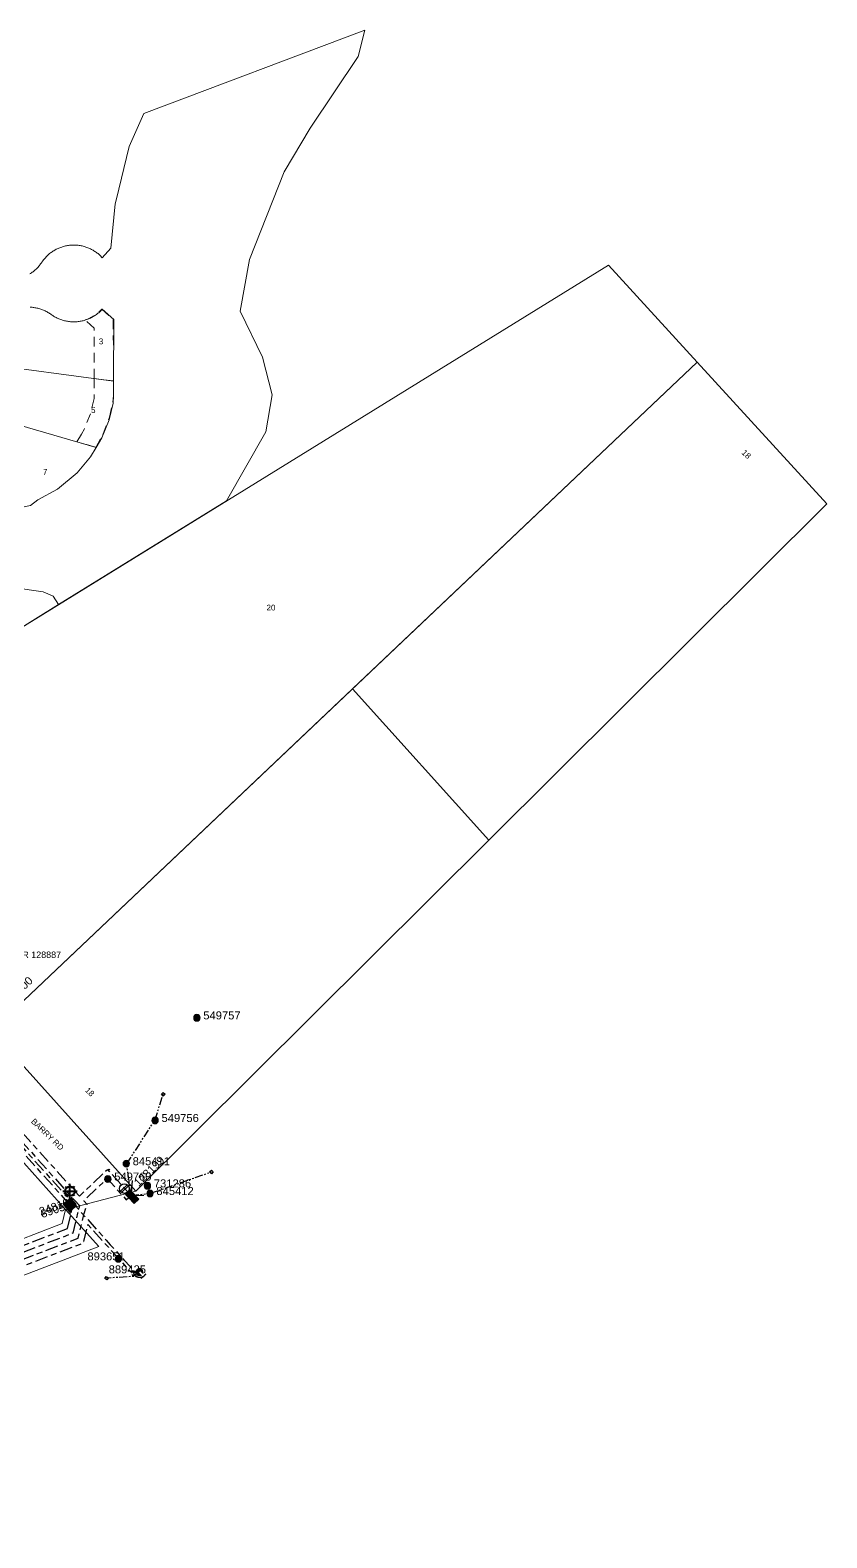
# Model space of a CAD drawing. Header units: metres. Extents: x 308667 to 309873, y 6270550 to 6271594.
# Drawn here: x 309624 to 309872.9, y 6271123.2 to 6271594.1 of the extents above; entities that cross this region are included whole.
import ezdxf
from ezdxf import colors
from ezdxf.entities.mleader import LeaderData, LeaderLine
from ezdxf.enums import TextEntityAlignment as Align
from ezdxf.math import Vec2, Vec3

# ---------------------------------------------------------------- set-up
doc = ezdxf.new("R2010")
doc.units = ezdxf.units.M
for name, pattern in [('Cable Exist UG', [8.2, 4, -1.2, 1.8, -1.2]), ('Dash', [5, 3, -2]), ('PHANTOMX2', [5, 2.5, -0.5, 0.5, -0.5, 0.5, -0.5])]:
    doc.linetypes.add(name, pattern=pattern)
doc.layers.get('0').update_dxf_attribs({"color": 6})
for name, color, linetype, lineweight in [('Cadastre Developer_SP_EXT', 96, 'Continuous', 15), ('Cadastre Land Parcels_SP_EXT', 96, 'Continuous', 15), ('Cadastre Roads_SP_EXT', 54, 'Continuous', 15), ('Mains_HV_EXT', 11, 'Continuous', 25), ('Mains_LV_EXT', 161, 'Continuous', 25), ('Mains_LV_SL_EXT', 141, 'Continuous', 25), ('Mains_SL_EXT', 111, 'Continuous', 25)]:
    doc.layers.add(name, color=color, linetype=linetype, lineweight=lineweight)
for name, color, linetype in [('Equip_LV_EXT', 7, 'Continuous'), ('Equip_SP_SL_EXT', 7, 'Continuous'), ('Notes', 7, 'Continuous'), ('Services_SP_EXT', 42, 'PHANTOMX2'), ('SupportsOH_SP_TR_HV_LV_SL_EXT', 7, 'Continuous'), ('SupportsUG_SP_LV_EXT', 7, 'Continuous'), ('SupportsUG_SP_LV_SL_EXT', 7, 'Continuous'), ('Trench_SP_EXT', 7, 'Continuous')]:
    doc.layers.add(name, color=color, linetype=linetype)
doc.styles.add('COLUMN_LABEL', font='arial.ttf')
doc.styles.add('iecARIAL', font='arial.ttf', dxfattribs={"height": 2})
doc.styles.add('POLE_LABEL', font='arial.ttf', dxfattribs={"height": 2})
doc.styles.get("Standard").update_dxf_attribs({"font": 'arial.ttf'})

# ---------------------------------------------------------------- blocks, each defined once
blk = doc.blocks.new('COLUMN_EXT')
blk.add_hatch(color=256).paths.add_polyline_path([(-1.49, 1.48), (-1.49, -1.49), (1.48, -1.49), (1.48, 1.48)])
blk.add_lwpolyline([(-1.49, -1.49), (1.48, -1.49), (1.48, 1.48), (-1.49, 1.48)], close=True)
for tag, height, style, flags, p in [('STRUCTURE_PLANT_NUMBER', 0.2, 'POLE_LABEL', 9, (1.81, 0.03)), ('ASSET_NUM', 2.5, 'COLUMN_LABEL', 8, (2, 2)), ('STREET_CODE', 0.2, 'COLUMN_LABEL', 9, (1.81, -0.2))]:
    blk.add_attdef(tag, text='', height=height, dxfattribs=dict(style=style, flags=flags)).set_placement(p, align=Align.MIDDLE_LEFT)
at = {"flags": 1}
blk.add_attdef('Z', (1.81, -2.35), '', height=0.2, dxfattribs=at)
at = {"flags": 9}
for tag, p in [('COLUMN_TYPE', (1.81, -0.4)), ('OWNED_BY', (1.81, -0.6)), ('STATE', (1.81, -0.8)), ('USAGE', (1.81, -1)), ('STREETNAME', (1.81, -1.6)), ('SUBURB', (1.81, -1.8)), ('LEGEND', (1.81, -1.2)), ('LOCATION', (1.81, -1.4)), ('NOTES', (1.81, -2))]:
    blk.add_attdef(tag, text='', height=0.2, dxfattribs=at).set_placement(p, align=Align.MIDDLE_LEFT)
blk = doc.blocks.new('PILLAR_EXT')
blk.add_hatch(color=256).paths.add_polyline_path([(-2.475, 0.99), (-2.475, -0.99), (2.475, -0.99), (2.475, 0.99)])
blk.add_lwpolyline([(-2.475, -0.99), (2.475, -0.99), (2.475, 0.99), (-2.475, 0.99)], close=True)
at = {"style": 'iecARIAL', "flags": 8}
blk.add_attdef('ASSET_NUM', (1.5, 3.5), '', height=2.5, dxfattribs=at)
for tag, p, flags in [('OWNED_BY', (0, -0.2), 9), ('STATE', (0, -0.4), 9), ('SUPPORT_TYPE', (0, -0.6), 9), ('STREETNAME', (0, -1.8), 9), ('SUBURB', (0, -2), 1), ('USAGE', (0, -0.8), 9), ('LEGEND', (0, -1), 9), ('LOCATION', (0, -1.2), 9), ('NOTES', (0, -1.4), 9), ('PARENT', (0, -1.6), 9)]:
    blk.add_attdef(tag, p, '', height=0.2, dxfattribs=dict(flags=flags))
blk = doc.blocks.new('SL_LANTERN_EXT')
at = {"lineweight": 40}
for p, q in [((-1.46, 5.68), (-1.06, 5.28)), ((0, 1.97), (0, 6.47)), ((1.46, 5.68), (1.06, 5.28)), ((-2.25, 4.22), (2.25, 4.22)), ((-1.46, 2.76), (-1.06, 3.16)), ((0, 0), (0, 2.72)), ((1.46, 2.76), (1.06, 3.16))]:
    blk.add_line(p, q, dxfattribs=at)
blk.add_circle((0, 4.22), 1.5, dxfattribs=at)
at = {"style": 'iecARIAL', "flags": 8}
blk.add_attdef('ASSET_NUM', (1.5, 1.5), '', height=2.5, dxfattribs=at)
for tag, p, height, flags in [('OPERATING_VOLTAGE', (0.98, -1.65), 0.2, 9), ('ORIENTATION', (0.98, -1.85), 0.2, 9), ('OWNED_BY', (0.98, -2.05), 0.2, 9), ('STATE', (0.98, -2.25), 0.2, 9), ('CONSTRUCTED_VOLTAGE', (0.98, -0.65), 0.2, 9), ('CONTROL_TYPE', (0.98, -0.85), 0.2, 9), ('LANTERN_PURPOSE', (0.98, -1.05), 0.2, 9), ('LANTERN_TYPE', (0.98, -1.25), 0.2, 9), ('NO_PHASES', (0.98, -1.45), 0.2, 9), ('USAGE', (0.98, -2.45), 0.2, 9), ('CEXIST', (0.98, -2.65), 0.2, 9), ('CNEW', (0.98, -2.85), 0.2, 9), ('CNUMBER', (0.98, -3.05), 0.2, 9), ('CREMOVE', (0.98, -3.25), 0.2, 9), ('CREPLACE', (0.98, -3.45), 0.2, 9), ('LKINGHEIGHT', (0.98, -3.65), 0.2, 9), ('LBRACKET', (0.98, -3.85), 0.2, 9), ('LBRACKETVOCAB', (0.98, -4.05), 0.2, 9), ('LCATEGORY', (0.98, -4.25), 0.2, 9), ('LCHARGE1', (0.98, -4.45), 0.2, 9), ('LCHARGE1PERCENT', (0.98, -4.65), 0.2, 9), ('LCHARGE2', (0.98, -4.85), 0.2, 9), ('LNUMBER', (2.18, -3.25), 2.5, 8), ('STREETNAME', (0.98, -9.25), 0.2, 9), ('SUBURB', (0.98, -9.45), 0.2, 1), ('LCHARGE2PERCENT', (0.98, -5.05), 0.2, 9), ('LCHARGE3', (0.98, -5.25), 0.2, 9), ('LCHARGE3PERCENT', (0.98, -5.45), 0.2, 9), ('LEXIST', (0.98, -5.65), 0.2, 9), ('LLAMP', (0.98, -5.85), 0.2, 9), ('LLAMPVOCAB', (0.98, -6.05), 0.2, 9), ('LMAST', (0.98, -6.25), 0.2, 9), ('LMASTVOCAB', (0.98, -6.45), 0.2, 9), ('LNEW', (0.98, -6.65), 0.2, 9), ('LANTNUMBER', (0.98, -6.85), 0.2, 9), ('LOUTREACH', (0.98, -7.25), 0.2, 9), ('LOUTREACHVOCAB', (0.98, -7.45), 0.2, 9), ('LRATECODE', (0.98, -7.65), 0.2, 9), ('LREMOVE', (0.98, -7.85), 0.2, 9), ('LREPLACE', (0.98, -8.05), 0.2, 9), ('LTYPE', (0.98, -8.25), 0.2, 9), ('LTYPEVOCAB', (0.98, -8.45), 0.2, 9), ('LEGEND', (0.98, -8.65), 0.2, 9), ('LOCATION', (0.98, -8.85), 0.2, 9), ('NOTES', (0.98, -9.05), 0.2, 9)]:
    blk.add_attdef(tag, p, '', height=height, dxfattribs=dict(flags=flags))
blk = doc.blocks.new('CCP_EXT')
blk.add_wipeout([(0, 0.57), (0.57, 0), (0, -0.57), (-0.57, 0)])
blk.add_lwpolyline([(-0.57, 0), (0, 0.57), (0.57, 0), (0, -0.57), (-0.57, 0)])
at = {"flags": 1}
blk.add_attdef('Z', (0, 0), '', height=0.2, dxfattribs=at)
at = {"flags": 9}
for tag, p in [('CCP_TYPE', (0, 0)), ('CONSTRUCTED_VOLTAGE', (0, -0.2)), ('OPERATING_VOLTAGE', (0, -0.6)), ('ORIENTATION', (0, -0.8)), ('OWNED_BY', (0, -1)), ('STATE', (0, -1.8)), ('NO_PHASES', (0, -0.4)), ('USAGE', (0, -1.2)), ('LEGEND', (0, -1.4)), ('LIFE_SUPPORT', (0, -1.6)), ('NOTES', (0, -2))]:
    blk.add_attdef(tag, text='', height=0.2, dxfattribs=at).set_placement(p, align=Align.MIDDLE_LEFT)
blk = doc.blocks.new('POLE_EXT')
blk.add_hatch(color=256).paths.add_polyline_path([(-1, 0, 1), (1, 0, 1)])
blk.add_lwpolyline([(-1, 0, 1), (1, 0, 1)], format="xyb", close=True)
at = {"flags": 8}
blk.add_attdef('pNumber', text='', height=2, dxfattribs=at).set_placement((3, 2.5), align=Align.MIDDLE_CENTER)
at = {"style": 'POLE_LABEL', "flags": 9}
for tag, p in [('STRUCTURE_PLANT_NUMBER', (1.35, 0.03)), ('STREET_CODE', (1.35, -0.2))]:
    blk.add_attdef(tag, text='', height=0.2, dxfattribs=at).set_placement(p, align=Align.MIDDLE_LEFT)
at = {"flags": 9}
for tag, p in [('OWNED_BY', (1.35, -0.4)), ('SPECIAL_USE', (1.35, -0.8)), ('STATE', (1.35, -1)), ('cLV', (1.35, -1.4)), ('hDepth', (1.35, -1.6)), ('hDia', (1.35, -1.8)), ('cHV', (1.35, -2)), ('cLinedev', (1.35, -3.4)), ('pExisting', (1.35, -3.8)), ('pFooting', (1.35, -4.4)), ('pNew', (1.35, -4.6)), ('PARENT', (1.35, -0.6)), ('USAGE', (1.35, -1.2)), ('LBRACKET', (1.35, -2.2)), ('LExisting', (1.35, -2.4)), ('LANTNUMBER', (1.35, -2.6)), ('LOther', (1.35, -2.8)), ('LRemove', (1.35, -3)), ('LEGEND', (1.35, -3.2)), ('LOCATION', (1.35, -3.6)), ('PFNUMBER', (1.35, -4)), ('NEWPFNUMBER', (1.35, -4.2)), ('pRelocate', (1.35, -5)), ('pRemove', (1.35, -5.2)), ('pReplace', (1.35, -5.4)), ('pStay', (1.35, -5.6)), ('pType', (1.35, -5.8)), ('cspan', (1.35, -6)), ('STREETNAME', (1.35, -6.2)), ('SUBURB', (1.35, -6.4)), ('OPERATED_BY', (1.36, -7.01)), ('NOTES', (1.35, -6.6)), ('MAINTAINED_BY', (1.36, -6.81))]:
    blk.add_attdef(tag, text='', height=0.2, dxfattribs=at).set_placement(p, align=Align.MIDDLE_LEFT)
at = {"flags": 1}
blk.add_attdef('Z', (1.35, -7.33), '', height=0.2, dxfattribs=at)
blk = doc.blocks.new('LV_UG_LINKS_CLOSED_EXT')
blk.add_wipeout([(-1.06, 1.06), (-1.18, 0.92), (-1.29, 0.76), (-1.37, 0.59), (-1.43, 0.42), (-1.48, 0.23), (-1.49, 0.05), (-1.49, -0.14), (-1.46, -0.33), (-1.41, -0.51), (-1.33, -0.68), (-1.24, -0.84), (-1.12, -0.99), (-0.99, -1.12), (-0.84, -1.24), (-0.68, -1.33), (-0.51, -1.41), (-0.33, -1.46), (-0.14, -1.49), (0.05, -1.49), (0.23, -1.48), (0.42, -1.43), (0.59, -1.37), (0.76, -1.29), (0.92, -1.18), (1.06, -1.06), (1.18, -0.92), (1.29, -0.76), (1.37, -0.59), (1.43, -0.42), (1.48, -0.23), (1.49, -0.05), (1.49, 0.14), (1.46, 0.33), (1.41, 0.51), (1.33, 0.68), (1.24, 0.84), (1.12, 0.99), (0.99, 1.12), (0.84, 1.24), (0.68, 1.33), (0.51, 1.41), (0.33, 1.46), (0.14, 1.49), (-0.05, 1.49), (-0.23, 1.48), (-0.42, 1.43), (-0.59, 1.37), (-0.76, 1.29), (-0.92, 1.18)])
for p, q in [((-0.25, -1.48), (-0.25, 1.48)), ((0.25, -1.48), (0.25, 1.48))]:
    blk.add_line(p, q)
blk.add_circle((0, 0), 1.5)
at = {"flags": 9}
for tag, p in [('ACTUAL_STATUS', (0, 0)), ('CONSTRUCTED_VOLTAGE', (0, -0.2)), ('OPERATING_VOLTAGE', (0, -0.6)), ('ORIENTATION', (0, -0.8)), ('STATE', (0, -1)), ('SWITCH_TYPE', (0, -1.2)), ('NO_PHASES', (0, -0.4)), ('USAGE', (0, -1.4)), ('NOTES', (0, -1.6))]:
    blk.add_attdef(tag, text='', height=0.2, dxfattribs=at).set_placement(p, align=Align.MIDDLE_LEFT)
at = {"flags": 1}
blk.add_attdef('Z', (0, 0), '', height=0.2, dxfattribs=at)
blk = doc.blocks.new('End Shackle_EXT')
blk.add_wipeout([(0, 0.25), (1.81, 0.25), (1.82, -0.25), (0, -0.25)])
blk.add_line((1.81, -1), (1.81, 1))
at = {"flags": 1}
blk.add_attdef('Z', (0, 0), '', height=0.2, dxfattribs=at)
at = {"flags": 9}
for tag, p in [('CONNECTOR_TYPE', (0, 0)), ('CONSTRUCTED_VOLTAGE', (0, -0.2)), ('OPERATING_VOLTAGE', (0, -0.6)), ('ORIENTATION', (0, -0.8)), ('OWNED_BY', (0, -1)), ('STATE', (0, -1.2)), ('NO_PHASES', (0, -0.4)), ('USAGE', (0, -1.4)), ('NOTES', (0, -1.6))]:
    blk.add_attdef(tag, text='', height=0.2, dxfattribs=at).set_placement(p, align=Align.MIDDLE_LEFT)

msp = doc.modelspace()

# ---------------------------------------------------------------- linework, layer by layer
at = {"layer": 'Cadastre Developer_SP_EXT', "linetype": 'Dash'}
msp.add_lwpolyline([(309650.04, 6271484.501), (309647.04, 6271484.892), (309644.04, 6271485.283), (309644.025, 6271501.023), (309641.224, 6271503.557), (309641.224, 6271503.557, 0.1316424), (309646.44, 6271506.928), (309646.44, 6271506.928), (309650.023, 6271503.69)], format="xyb", close=True, dxfattribs=at)
msp.add_lwpolyline([(309650.04, 6271484.501), (309647.04, 6271484.892), (309644.04, 6271485.283), (309644.044, 6271478.996), (309642.935, 6271474.266), (309641.011, 6271469.575), (309640.049, 6271467.866), (309638.649, 6271465.461), (309641.622, 6271464.604), (309644.594, 6271463.747), (309646.71, 6271467.658), (309648.794, 6271473.137), (309649.905, 6271477.87), (309650.044, 6271479.84), (309650.04, 6271484.501)], close=True, dxfattribs=at)
at = {"layer": 'Cadastre Land Parcels_SP_EXT', "linetype": 'Continuous'}
for points in [[(309618.694, 6271419.98), (309628.087, 6271418.631), (309631.212, 6271417.297), (309632.915, 6271414.632), (309685.427, 6271447.044), (309697.713, 6271468.638), (309699.637, 6271480.157), (309696.627, 6271491.927), (309689.683, 6271506.326), (309692.535, 6271522.462), (309703.42, 6271549.792), (309703.42, 6271549.792), (309711.534, 6271563.41), (309726.463, 6271585.777), (309728.594, 6271594.054), (309659.606, 6271568.017), (309654.975, 6271557.691), (309650.872, 6271540.918), (309650.608, 6271539.836), (309649.233, 6271525.934), (309646.583, 6271522.974), (309646.374, 6271523.2), (309646.158, 6271523.421), (309645.937, 6271523.636), (309645.712, 6271523.845), (309645.48, 6271524.05), (309645.243, 6271524.247), (309645.002, 6271524.438), (309644.754, 6271524.623), (309644.503, 6271524.802), (309644.247, 6271524.974), (309643.987, 6271525.14), (309643.723, 6271525.299), (309643.454, 6271525.451), (309643.183, 6271525.596), (309642.906, 6271525.734), (309642.627, 6271525.864), (309642.345, 6271525.988), (309642.059, 6271526.105), (309641.77, 6271526.213), (309641.479, 6271526.315), (309641.186, 6271526.41), (309640.89, 6271526.496), (309640.592, 6271526.575), (309640.291, 6271526.646), (309639.989, 6271526.709), (309639.687, 6271526.764), (309639.381, 6271526.812), (309639.075, 6271526.852), (309638.77, 6271526.884), (309638.461, 6271526.908), (309638.154, 6271526.924), (309637.845, 6271526.933), (309637.536, 6271526.934), (309637.229, 6271526.926), (309636.921, 6271526.91), (309636.613, 6271526.888), (309636.306, 6271526.856), (309636, 6271526.816), (309635.696, 6271526.769), (309635.392, 6271526.715), (309635.09, 6271526.651), (309634.79, 6271526.581), (309634.491, 6271526.503), (309634.195, 6271526.418), (309633.901, 6271526.325), (309633.609, 6271526.223), (309633.322, 6271526.114), (309633.035, 6271526), (309632.753, 6271525.876), (309632.472, 6271525.746), (309632.197, 6271525.608), (309631.924, 6271525.465), (309631.655, 6271525.312), (309631.391, 6271525.154), (309631.13, 6271524.988), (309630.874, 6271524.818), (309630.622, 6271524.639), (309630.375, 6271524.454), (309630.133, 6271524.265), (309629.896, 6271524.067), (309629.664, 6271523.863), (309629.437, 6271523.654), (309629.216, 6271523.44), (309629, 6271523.22), (309628.79, 6271522.994), (309628.586, 6271522.762), (309628.388, 6271522.526), (309628.196, 6271522.285), (309628.01, 6271522.038), (309627.831, 6271521.788), (309627.657, 6271521.532), (309627.485, 6271521.276), (309627.307, 6271521.026), (309627.121, 6271520.781), (309626.93, 6271520.539), (309626.732, 6271520.302), (309626.528, 6271520.071), (309626.319, 6271519.846), (309626.104, 6271519.626), (309625.883, 6271519.41), (309625.657, 6271519.201), (309625.425, 6271518.999), (309625.188, 6271518.802), (309624.947, 6271518.61), (309624.7, 6271518.427), (309624.449, 6271518.248), (309624.193, 6271518.076), (309623.933, 6271517.911)], [(309608.033, 6271490), (309650.129, 6271484.461), (309650.138, 6271503.643), (309646.562, 6271506.885), (309646.352, 6271506.659), (309646.137, 6271506.439), (309645.916, 6271506.225), (309645.69, 6271506.017), (309645.458, 6271505.813), (309645.221, 6271505.616), (309644.979, 6271505.426), (309644.733, 6271505.242), (309644.481, 6271505.064), (309644.226, 6271504.891), (309643.966, 6271504.728), (309643.701, 6271504.57), (309643.433, 6271504.418), (309643.161, 6271504.274), (309642.886, 6271504.137), (309642.607, 6271504.006), (309642.324, 6271503.883), (309642.039, 6271503.767), (309641.751, 6271503.66), (309641.46, 6271503.559), (309641.166, 6271503.464), (309640.871, 6271503.379), (309640.573, 6271503.301), (309640.273, 6271503.231), (309639.972, 6271503.167), (309639.669, 6271503.112), (309639.365, 6271503.065), (309639.059, 6271503.026), (309638.753, 6271502.995), (309638.446, 6271502.971), (309638.139, 6271502.956), (309637.83, 6271502.947), (309637.523, 6271502.947), (309637.523, 6271502.947), (309637.215, 6271502.954), (309636.908, 6271502.97), (309636.601, 6271502.995), (309636.294, 6271503.026), (309635.989, 6271503.065), (309635.685, 6271503.113), (309635.382, 6271503.167), (309635.08, 6271503.231), (309634.78, 6271503.3), (309634.483, 6271503.379), (309634.188, 6271503.465), (309633.894, 6271503.558), (309633.603, 6271503.659), (309633.315, 6271503.768), (309633.029, 6271503.883), (309632.747, 6271504.006), (309632.468, 6271504.137), (309632.193, 6271504.273), (309631.92, 6271504.417), (309631.653, 6271504.569), (309631.388, 6271504.727), (309631.128, 6271504.892), (309630.872, 6271505.064), (309630.621, 6271505.242), (309630.369, 6271505.42), (309630.113, 6271505.591), (309629.854, 6271505.756), (309629.588, 6271505.914), (309629.32, 6271506.066), (309629.048, 6271506.21), (309628.772, 6271506.347), (309628.492, 6271506.477), (309628.21, 6271506.601), (309627.925, 6271506.717), (309627.636, 6271506.825), (309627.344, 6271506.926), (309627.051, 6271507.019), (309626.755, 6271507.105), (309626.457, 6271507.184), (309626.156, 6271507.254), (309625.855, 6271507.317), (309625.552, 6271507.371), (309625.247, 6271507.418), (309624.941, 6271507.458), (309624.635, 6271507.489), (309624.328, 6271507.513), (309624.02, 6271507.528)], [(309624.02, 6271507.528), (309624.328, 6271507.513), (309624.635, 6271507.489), (309624.941, 6271507.458), (309625.247, 6271507.418), (309625.552, 6271507.371), (309625.855, 6271507.317), (309626.156, 6271507.254), (309626.457, 6271507.184), (309626.755, 6271507.105), (309627.051, 6271507.019), (309627.344, 6271506.926), (309627.636, 6271506.825), (309627.925, 6271506.717), (309628.21, 6271506.601), (309628.492, 6271506.477), (309628.772, 6271506.347), (309629.048, 6271506.21), (309629.32, 6271506.066), (309629.588, 6271505.914), (309629.854, 6271505.756), (309630.113, 6271505.591), (309630.369, 6271505.42), (309630.621, 6271505.242), (309630.872, 6271505.064), (309631.128, 6271504.892), (309631.388, 6271504.727), (309631.653, 6271504.569), (309631.92, 6271504.417), (309632.193, 6271504.273), (309632.468, 6271504.137), (309632.747, 6271504.006), (309633.029, 6271503.883), (309633.315, 6271503.768), (309633.603, 6271503.659), (309633.894, 6271503.558), (309634.188, 6271503.465), (309634.483, 6271503.379), (309634.78, 6271503.3), (309635.08, 6271503.231), (309635.382, 6271503.167), (309635.685, 6271503.113), (309635.989, 6271503.065), (309636.294, 6271503.026), (309636.601, 6271502.995), (309636.908, 6271502.97), (309637.215, 6271502.954), (309637.523, 6271502.947), (309637.83, 6271502.947), (309638.139, 6271502.956), (309638.446, 6271502.971), (309638.753, 6271502.995), (309639.059, 6271503.026), (309639.365, 6271503.065), (309639.669, 6271503.112), (309639.972, 6271503.167), (309640.273, 6271503.231), (309640.573, 6271503.301), (309640.871, 6271503.379), (309641.166, 6271503.464), (309641.46, 6271503.559), (309641.751, 6271503.66), (309642.039, 6271503.767), (309642.324, 6271503.883), (309642.607, 6271504.006), (309642.886, 6271504.137), (309643.161, 6271504.274), (309643.433, 6271504.418), (309643.701, 6271504.57), (309643.966, 6271504.728), (309644.226, 6271504.891), (309644.481, 6271505.064), (309644.733, 6271505.242), (309644.979, 6271505.426), (309645.221, 6271505.616), (309645.458, 6271505.813), (309645.69, 6271506.017), (309645.916, 6271506.225), (309646.137, 6271506.439), (309646.352, 6271506.659), (309646.562, 6271506.885), (309650.138, 6271503.643), (309650.129, 6271484.461), (309650.128, 6271479.803), (309649.968, 6271477.594), (309648.741, 6271472.4), (309646.393, 6271466.697), (309644.66, 6271463.727), (309642.925, 6271460.758), (309638.732, 6271455.775), (309632.552, 6271450.686), (309626.471, 6271447.335), (309624.127, 6271445.639), (309620.582, 6271444.863)], [(309611.227, 6271401.245), (309632.915, 6271414.632), (309631.212, 6271417.297), (309628.087, 6271418.631), (309618.694, 6271419.98)], [(309611.227, 6271401.245), (309632.915, 6271414.632), (309631.212, 6271417.297), (309628.087, 6271418.631), (309618.694, 6271419.98)]]:
    msp.add_lwpolyline(points, dxfattribs=at)
for points in [[(309832.394, 6271490.34), (309804.686, 6271520.653), (309542.419, 6271358.774), (309611.989, 6271281.482), (309832.394, 6271490.34)], [(309646.393, 6271466.697), (309648.741, 6271472.4), (309649.968, 6271477.594), (309650.128, 6271479.803), (309650.129, 6271484.461), (309608.033, 6271490), (309608.496, 6271485.979), (309609.899, 6271473.794), (309644.66, 6271463.727), (309646.393, 6271466.697)], [(309872.899, 6271446.114), (309832.394, 6271490.34), (309724.764, 6271388.349), (309767.32, 6271341.109), (309872.899, 6271446.114)], [(309620.582, 6271444.863), (309624.127, 6271445.639), (309626.471, 6271447.335), (309632.552, 6271450.686), (309638.732, 6271455.775), (309642.925, 6271460.758), (309644.66, 6271463.727), (309609.899, 6271473.794), (309603.316, 6271464.292), (309617.842, 6271444.722), (309620.582, 6271444.863)], [(309767.32, 6271341.109), (309724.764, 6271388.349), (309611.989, 6271281.482), (309657.037, 6271231.428), (309767.32, 6271341.109)], [(309634.076, 6271221.322), (309635.133, 6271225.721), (309614.13, 6271249.038), (309601.287, 6271244.168), (309613.019, 6271213.266), (309634.076, 6271221.322)]]:
    msp.add_lwpolyline(points, close=True, dxfattribs=at)
at = {"layer": 'Cadastre Roads_SP_EXT', "linetype": 'Continuous'}
msp.add_lwpolyline([(309657.037, 6271231.428), (309611.989, 6271281.482), (309592.209, 6271273.371), (309614.13, 6271249.038), (309635.133, 6271225.721), (309657.037, 6271231.428)], close=True, dxfattribs=at)
at = {"layer": 'Mains_HV_EXT', "linetype": 'Continuous', "flags": 128}
msp.add_lwpolyline([(309659.535, 6271204.818, -0.6794763), (309656.22, 6271206.792)], format="xyb", dxfattribs=at)
at = {"layer": 'Mains_LV_EXT', "linetype": 'Cable Exist UG', "flags": 128}
msp.add_lwpolyline([(309607.524, 6271250.254), (309609.191, 6271249.292), (309609.191, 6271249.292), (309616.615, 6271252.257), (309617.442, 6271251.338), (309618.026, 6271250.689), (309637.951, 6271228.569), (309639.46, 6271226.938), (309639.001, 6271225.045), (309639.001, 6271225.045), (309638.871, 6271224.554), (309637.362, 6271218.279), (309617.881, 6271210.836), (309614.288, 6271209.462), (309594.873, 6271202.046), (309594.873, 6271202.046), (309574.794, 6271194.376), (309572.863, 6271193.589), (309572.015, 6271195.456), (309572.015, 6271195.456), (309547.215, 6271185.983)], dxfattribs=at)
at = {"layer": 'Mains_LV_SL_EXT', "linetype": 'Cable Exist UG'}
for points in [[(309636.479, 6271227.215), (309615.616, 6271250.377)], [(309613.574, 6271211.33), (309617.166, 6271212.704), (309617.166, 6271212.704), (309635.664, 6271219.771), (309636.932, 6271225.044), (309637.29, 6271226.395), (309636.479, 6271227.215)]]:
    msp.add_lwpolyline(points, dxfattribs=at)
at = {"layer": 'Trench_SP_EXT', "linetype": 'Cable Exist UG'}
for points in [[(309648.288, 6271238.016), (309648.603, 6271238.278), (309648.828, 6271238.007)], [(309655.917, 6271234.79), (309655.55, 6271230.089), (309660.054, 6271230.181)], [(309636.454, 6271224.255), (309636.948, 6271226.246), (309636.326, 6271226.937)], [(309636.479, 6271227.215), (309637.347, 6271227.927)], [(309658.148, 6271206.249), (309656.373, 6271204.852), (309655.841, 6271205.406)]]:
    msp.add_lwpolyline(points, dxfattribs=at)

# ---------------------------------------------------------------- block references
at = {"layer": 'Equip_SP_SL_EXT'}
ref = msp.add_blockref('SL_LANTERN_EXT', (309636.479, 6271227.215), dxfattribs=at)
ref.add_attrib('ASSET_NUM', '248104', dxfattribs={"layer": '0', "height": 2.5, "rotation": 18.6737, "style": 'iecARIAL'}).set_placement((309637.979, 6271228.715), align=Align.MIDDLE_RIGHT)
at = {"layer": 'Services_SP_EXT', "rotation": 10.38530635656652}
msp.add_blockref('CCP_EXT', (309647.928, 6271204.278), dxfattribs=at)
at = {"layer": 'SupportsOH_SP_TR_HV_LV_SL_EXT'}
ref = msp.add_blockref('POLE_EXT', (309676.124, 6271285.592), dxfattribs=at)
ref.add_attrib('ASSET_NUM', '549757', dxfattribs={"layer": '0', "height": 2.5, "style": 'POLE_LABEL'}).set_placement((309678.124, 6271286.342), align=Align.MIDDLE_LEFT)
ref = msp.add_blockref('POLE_EXT', (309663.076, 6271253.549), dxfattribs=at)
ref.add_attrib('ASSET_NUM', '549756', dxfattribs={"layer": '0', "height": 2.5, "rotation": 0.00229, "style": 'POLE_LABEL'}).set_placement((309665.076, 6271254.299), align=Align.MIDDLE_LEFT)
ref = msp.add_blockref('POLE_EXT', (309654.067, 6271240.042), dxfattribs=at)
ref.add_attrib('ASSET_NUM', '845411', dxfattribs={"layer": '0', "height": 2.5, "style": 'POLE_LABEL'}).set_placement((309656.067, 6271240.792), align=Align.MIDDLE_LEFT)
ref = msp.add_blockref('POLE_EXT', (309648.303, 6271235.239), dxfattribs=at)
ref.add_attrib('ASSET_NUM', '549760', dxfattribs={"layer": '0', "height": 2.5, "rotation": 359.97555, "style": 'POLE_LABEL'}).set_placement((309650.303, 6271235.989), align=Align.MIDDLE_LEFT)
ref = msp.add_blockref('POLE_EXT', (309660.678, 6271233.126), dxfattribs=at)
ref.add_attrib('ASSET_NUM', '731286', dxfattribs={"layer": '0', "height": 2.5, "style": 'POLE_LABEL'}).set_placement((309662.678, 6271233.876), align=Align.MIDDLE_LEFT)
ref = msp.add_blockref('POLE_EXT', (309661.48, 6271230.731), dxfattribs=at)
ref.add_attrib('ASSET_NUM', '845412', dxfattribs={"layer": '0', "height": 2.5, "style": 'POLE_LABEL'}).set_placement((309663.48, 6271231.481), align=Align.MIDDLE_LEFT)
ref = msp.add_blockref('POLE_EXT', (309651.591, 6271210.328), dxfattribs=at)
ref.add_attrib('ASSET_NUM', '893651', dxfattribs={"layer": '0', "height": 2.5, "style": 'POLE_LABEL'}).set_placement((309653.591, 6271211.078), align=Align.MIDDLE_RIGHT)
at = {"layer": 'SupportsUG_SP_LV_EXT'}
ref = msp.add_blockref('PILLAR_EXT', (309610.502, 6271280.144), dxfattribs=dict(at, rotation=309.8722735684094))
ref.add_attrib('ASSET_NUM', '127200', dxfattribs={"layer": '0', "height": 2.5, "rotation": 43.20678, "style": 'iecARIAL'}).set_placement((309615.777, 6271289.815), align=Align.MIDDLE_LEFT)
ref = msp.add_blockref('PILLAR_EXT', (309655.55, 6271230.089), dxfattribs=dict(at, rotation=313.6794416495813))
ref.add_attrib('ASSET_NUM', '128199', dxfattribs={"layer": '0', "height": 2.5, "rotation": 44.44756, "style": 'iecARIAL'}).set_placement((309657.05, 6271233.589), align=Align.MIDDLE_LEFT)
at = {"layer": 'SupportsUG_SP_LV_SL_EXT'}
ref = msp.add_blockref('COLUMN_EXT', (309636.479, 6271227.215), dxfattribs=dict(at, rotation=128.9452403474355))
ref.add_attrib('ASSET_NUM', '890556', dxfattribs={"layer": '0', "height": 2.5, "rotation": 18.6737, "style": 'COLUMN_LABEL'}).set_placement((309638.479, 6271227.965), align=Align.MIDDLE_RIGHT)

# ---------------------------------------------------------------- texts
at = {"layer": 'Cadastre Land Parcels_SP_EXT'}
for s, rotation, p in [('3', 3.33634, (309645.549, 6271495.914)), ('5', 357.62305, (309643.05, 6271474.524)), ('18', 316.46751, (309846.132, 6271461.9)), ('7', 1.54122, (309628.05, 6271455.128)), ('18', 315.96366, (309641.029, 6271262.781))]:
    msp.add_text(s, height=1.8, rotation=rotation, dxfattribs=at).set_placement(p)
msp.add_text('20', height=1.8, dxfattribs=at).set_placement((309697.872, 6271412.812))
at = {"layer": 'Cadastre Roads_SP_EXT'}
msp.add_text('BARRY RD', height=1.8, rotation=315.96366, dxfattribs=at).set_placement((309624.172, 6271253.035))

# ---------------------------------------------------------------- leaders
at = {"layer": 'Notes'}
ml = msp.add_multileader_mtext('Standard', dxfattribs=at)
ml.set_content('REMOVE PILLAR 128887', color=256)
ml.set_leader_properties()
ml.build(insert=Vec2(0, 0))
ml.multileader.update_dxf_attribs({"leader_type": 2, "has_text_frame": 1, "text_left_attachment_type": 2, "text_right_attachment_type": 2, "dogleg_length": 0.01, "arrow_head_size": 2.5})
ctx = ml.context
ctx.base_point, ctx.char_height, ctx.arrow_head_size, ctx.landing_gap_size, ctx.plane_origin = Vec3(309600.101, 6271305.248), 2, 2.5, 1, Vec3(309589.817, 6271289.502)
ctx.left_attachment, ctx.right_attachment = 2, 2
notes = []
notes.append((ctx, [(0, (1, 1, 0), (309600.091, 6271305.248), (1, 0), 0.01, [(0, [(309589.817, 6271289.502)], 0, [])])]))
ctx.mtext.insert, ctx.mtext.flow_direction = Vec3(309601.101, 6271306.283), 5
for ctx, leaders in notes:
    for number, flags, end, landing, length, lines in leaders:
        leader = LeaderData()
        leader.index, (leader.has_last_leader_line, leader.has_dogleg_vector, leader.attachment_direction) = number, flags
        leader.last_leader_point, leader.dogleg_vector, leader.dogleg_length = Vec3(end), Vec3(landing), length
        for number, points, colour, breaks in lines:
            line = LeaderLine()
            line.index, line.vertices, line.color, line.breaks = number, Vec3.list(points), colors.encode_raw_color(colour), breaks
            leader.lines.append(line)
        ctx.leaders.append(leader)

# ---------------------------------------------------------------- next in the draw order: linework, layer by layer
at = {"layer": 'Cadastre Roads_SP_EXT', "linetype": 'Continuous'}
msp.add_lwpolyline([(309645.549, 6271214.158), (309635.133, 6271225.721), (309634.076, 6271221.322), (309613.019, 6271213.266), (309598.583, 6271207.743), (309586.03, 6271202.941), (309573.487, 6271198.142), (309559.102, 6271192.64), (309546.591, 6271187.854), (309534.094, 6271183.072), (309519.752, 6271177.586), (309507.283, 6271172.817), (309494.828, 6271168.052), (309480.584, 6271162.603), (309468.156, 6271157.849), (309455.739, 6271153.097), (309441.495, 6271147.648), (309429.11, 6271142.911), (309412.069, 6271136.391), (309402.612, 6271132.774), (309407.648, 6271123.169), (309645.549, 6271214.158)], close=True, dxfattribs=at)
at = {"layer": 'Services_SP_EXT'}
msp.add_lwpolyline([(309659.382, 6271205.005), (309647.928, 6271204.278)], dxfattribs=at)

# ---------------------------------------------------------------- next in the draw order: block references
at = {"layer": 'Equip_LV_EXT', "rotation": 313.6794416495813}
msp.add_blockref('LV_UG_LINKS_CLOSED_EXT', (309653.479, 6271232.259), dxfattribs=at)
at = {"layer": 'Services_SP_EXT'}
for p in [(309665.606, 6271261.711), (309680.674, 6271237.479)]:
    msp.add_blockref('CCP_EXT', p, dxfattribs=at)
at = {"layer": 'SupportsOH_SP_TR_HV_LV_SL_EXT'}
ref = msp.add_blockref('POLE_EXT', (309658.229, 6271206.271), dxfattribs=at)
ref.add_attrib('ASSET_NUM', '889425', dxfattribs={"layer": '0', "height": 2.5, "style": 'POLE_LABEL'}).set_placement((309660.229, 6271207.021), align=Align.MIDDLE_RIGHT)

# ---------------------------------------------------------------- next in the draw order: linework, layer by layer
at = {"layer": 'Mains_LV_EXT', "linetype": 'Cable Exist UG', "flags": 128}
msp.add_lwpolyline([(309607.524, 6271250.254), (309609.515, 6271250.456), (309609.515, 6271250.456), (309615.925, 6271252.976), (309617.944, 6271253.732), (309617.944, 6271253.732), (309618.588, 6271253.054), (309619.512, 6271252.028), (309619.512, 6271252.028), (309639.437, 6271229.908), (309648.233, 6271238.22), (309648.233, 6271238.22), (309655.55, 6271230.09)], dxfattribs=at)
at = {"layer": 'Services_SP_EXT'}
for points in [[(309654.197, 6271239.969), (309663.023, 6271253.638), (309665.606, 6271261.711)], [(309655.55, 6271230.089), (309654.197, 6271239.969)], [(309661.48, 6271230.731), (309680.673, 6271237.479)], [(309655.55, 6271230.089), (309661.48, 6271230.731)]]:
    msp.add_lwpolyline(points, dxfattribs=at)

# ---------------------------------------------------------------- next in the draw order: block references
at = {"layer": 'Mains_SL_EXT', "rotation": 312.8440387113209}
msp.add_blockref('End Shackle_EXT', (309658.229, 6271206.271), dxfattribs=at)

# ---------------------------------------------------------------- next in the draw order: block references
at = {"layer": 'Mains_LV_EXT', "rotation": 311.5519750982249}
msp.add_blockref('End Shackle_EXT', (309658.264, 6271206.219), dxfattribs=at)

# ---------------------------------------------------------------- next in the draw order: linework, layer by layer
at = {"layer": 'Mains_HV_EXT', "linetype": 'Cable Exist UG', "flags": 128}
msp.add_lwpolyline([(309607.44, 6271250.265), (309608.389, 6271248.279), (309613.031, 6271250.006), (309616.102, 6271251.317), (309616.102, 6271251.317), (309616.359, 6271251.046), (309624.325, 6271242.202), (309624.325, 6271242.202), (309647.778, 6271216.166), (309649.08, 6271214.72), (309649.08, 6271214.72), (309657.415, 6271205.465), (309658.254, 6271206.243)], dxfattribs=at)
at = {"layer": 'Mains_LV_EXT', "linetype": 'Cable Exist UG', "flags": 128}
for points in [[(309599.41, 6271205.92), (309602.381, 6271202.773), (309602.381, 6271202.773), (309615.003, 6271207.594), (309618.595, 6271208.968), (309639.06, 6271216.787), (309640.81, 6271224.063), (309640.918, 6271224.471), (309641.864, 6271227.272), (309640.811, 6271228.454), (309640.811, 6271228.454), (309648.118, 6271235.359), (309654.063, 6271228.752), (309655.55, 6271230.09)], [(309599.41, 6271205.92), (309600.623, 6271200.116), (309603.095, 6271200.904), (309603.095, 6271200.904), (309615.717, 6271205.725), (309619.309, 6271207.099), (309639.774, 6271214.919), (309640.727, 6271215.348), (309640.727, 6271215.348), (309642.088, 6271221.043), (309643.755, 6271219.154), (309643.755, 6271219.154), (309647.038, 6271215.493), (309648.467, 6271213.907), (309648.467, 6271213.907), (309655.457, 6271206.209), (309658.086, 6271206.244)]]:
    msp.add_lwpolyline(points, dxfattribs=at)

doc.saveas('drawing.dxf')
